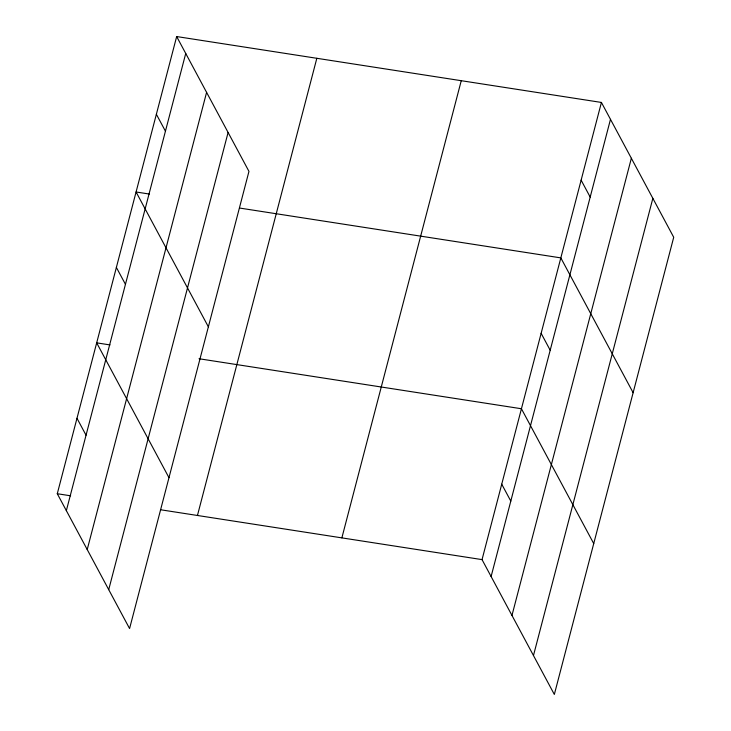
<?xml version="1.0" encoding="UTF-8"?>
<svg xmlns="http://www.w3.org/2000/svg" width="731" height="731" viewBox="0 0 731 731"><rect width="100%" height="100%" fill="white"/><g stroke="black" fill="none" stroke-linecap="round" stroke-linejoin="round"><path stroke-width="1.1" d="M176.664 36.55L248.96 171.383L129.579 628.559L57.283 493.727L176.664 36.55L601.421 102.441L673.717 237.273L554.336 694.45L482.04 559.617L601.421 102.441M66.347 510.64L185.738 53.464M87.217 549.548L206.599 92.371M108.718 589.643L228.099 132.466M197.452 515.474L316.834 58.297M341.87 537.879L461.252 80.702M491.104 576.531L610.486 119.354M511.965 615.447L631.356 158.261M533.466 655.533L652.847 198.357M149.426 194.062L136.076 191.988L208.372 326.821M239.54 208.043L560.832 257.888L633.128 392.711M110.034 344.931L96.684 342.857L168.98 477.69M199.024 358.738L521.431 408.748L593.727 543.581M57.283 493.727L70.633 495.801M160.738 509.781L482.04 559.617M581.127 180.164L590.191 197.068M541.132 333.318L550.196 350.222M501.731 484.187L510.805 501.091M156.37 114.274L165.444 131.178M116.375 267.427L125.449 284.332M76.983 418.296L86.048 435.201"/></g></svg>
